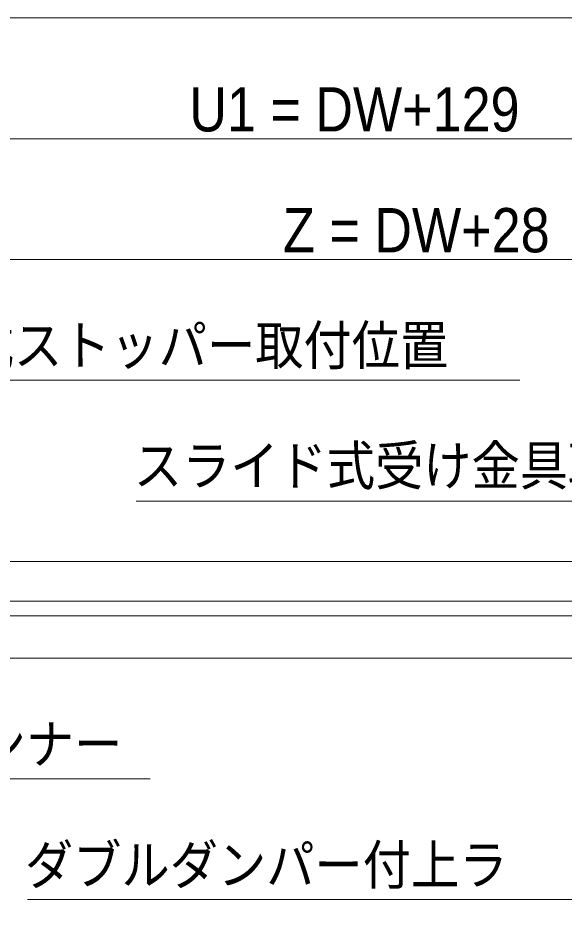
# Model space of a CAD drawing. Units: millimetres, scale not verified. Extents: x -6062 to 6062, y -3045 to 3045.
# Drawn here: x -2165 to -1713, y 155 to 900 of the extents above; entities that cross this region are included whole.
import ezdxf
from ezdxf.enums import TextEntityAlignment as Align

# ---------------------------------------------------------------- set-up
doc = ezdxf.new("R2010")
doc.units = ezdxf.units.MM
doc.header["$LTSCALE"] = 20
for name, color, linetype, lineweight in [('0-0_2寸法-1', 7, 'Continuous', 9), ('0-3_2寸法-3', 7, 'Continuous', 9), ('0-4_3一般', 7, 'Continuous', 9)]:
    doc.layers.add(name, color=color, linetype=linetype, lineweight=lineweight)
doc.styles.add('ＭＳ ゴシック', font='')
doc.styles.add('ＭＳ Ｐゴシック', font='')
doc.styles.get('ＭＳ ゴシック').set_extended_font_data('MS Gothic')
doc.styles.get('ＭＳ Ｐゴシック').set_extended_font_data('MS PGothic')

# ---------------------------------------------------------------- blocks, each defined once
blk = doc.blocks.new('グループ-89')
at = {"layer": '0-4_3一般'}
blk.add_line((-61696.5, 9000), (13223.5, 9000), dxfattribs=at)
blk = doc.blocks.new('グループ-90')
at = {"layer": '0-4_3一般'}
blk.add_line((-12320, 7400), (11040, 7400), dxfattribs=at)
blk.add_lwpolyline([(11350, 8340), (-59990, 8340), (-59990, 9000), (11350, 9000)], close=True, dxfattribs=at)
blk.add_lwpolyline([(-12640, -37740), (-12640, 8100), (11360, 8100)], dxfattribs=at)
blk = doc.blocks.new('グループ-91')
at = {"layer": '0-4_3一般'}
for name in ['グループ-89', 'グループ-90']:
    blk.add_blockref(name, (0, 0), dxfattribs=at)

msp = doc.modelspace()

# ---------------------------------------------------------------- linework, layer by layer
at = {"layer": '0-0_2寸法-1'}
for p, q in [((-1225.21, 900), (-4781.79, 900)), ((-2535.79, 800), (-1232.21, 800)), ((-2434.79, 700), (-1232.21, 700))]:
    msp.add_line(p, q, dxfattribs=at)
at = {"layer": '0-3_2寸法-3'}
for points in [[(-2457.5, 441.8), (-2366.17, 600), (-1749.38, 600)], [(-2067.13, 500), (-1465.21, 500), (-1292, 600)], [(-2055.44, 270), (-2281.36, 270), (-2369.6, 422.84)], [(-2157.06, 170), (-1558.22, 170), (-1411.98, 423.3)]]:
    msp.add_lwpolyline(points, dxfattribs=at)

# ---------------------------------------------------------------- block references
at = {"layer": '0-4_3一般', "xscale": 0.05, "yscale": 0.05}
msp.add_blockref('グループ-91', (-1787.5, 0), dxfattribs=at)

# ---------------------------------------------------------------- texts
at = {"layer": '0-0_2寸法-1', "style": 'ＭＳ Ｐゴシック', "width": 0.9}
for s, height, p in [('U1 = DW+129', 36.66, (-2023.08, 795.04)), ('Z = DW+28', 36.69, (-1945.52, 694.94))]:
    msp.add_text(s, height=height, dxfattribs=at).set_placement(p, align=Align.BOTTOM_LEFT)
at = {"layer": '0-3_2寸法-3', "style": 'ＭＳ ゴシック', "width": 0.9}
for s, p in [('スライド式ストッパー取付位置', (-2368.09, 602.97)), ('スライド式受け金具取付位置', (-2069.06, 503.34)), ('上ランナー', (-2278.33, 272.77)), ('ダブルダンパー付上ラ', (-2159.16, 172.77))]:
    msp.add_text(s, height=32.55, dxfattribs=at).set_placement(p, align=Align.BOTTOM_LEFT)

doc.saveas('drawing.dxf')
